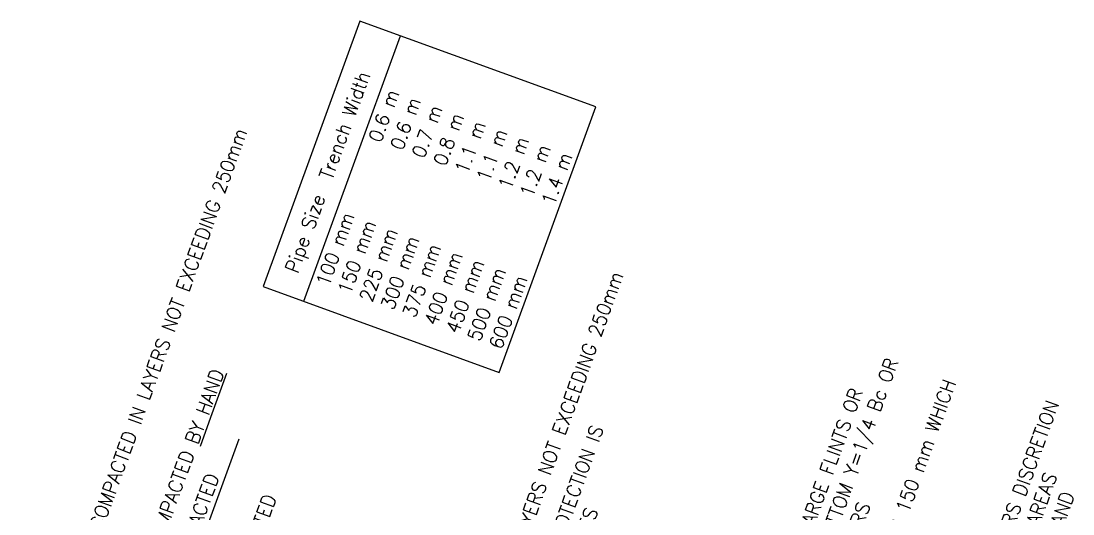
# Model space of a CAD drawing. Header units: millimetres. Extents: x 521005098 to 522149999836, y 174611071 to 175300000107.
# Drawn here: x 521510664 to 521586858, y 175748718 to 175784422 of the extents above; entities that cross this region are included whole.
import ezdxf

# ---------------------------------------------------------------- set-up
doc = ezdxf.new("R2010")
doc.units = ezdxf.units.MM
doc.header["$LTSCALE"] = 200
doc.layers.add('GT0-35TXT', color=3, linetype='Continuous')
doc.styles.add('GT1TO1', font='romans.shx', dxfattribs={"width": 0.95, "height": 2})
doc.styles.add('GTanyheight', font='romans.shx', dxfattribs={"width": 0.95})
doc.dimstyles.new('NOTEARROW', dxfattribs={"dimscale": 500, "dimtxt": 2, "dimasz": 3, "dimexe": 1, "dimexo": 1, "dimgap": 1, "dimtad": 2, "dimtih": 1, "dimtoh": 1, "dimdec": 4, "dimzin": 0, "dimdsep": 46, "dimtxsty": 'GTanyheight', "dimcen": 3.5, "dimclrd": 7, "dimclre": 7, "dimclrt": 3, "dimadec": 0, "dimazin": 0, "dimtfac": 1, "dimtdec": 4, "dimtofl": 0, "dimtmove": 0, "dimatfit": 3, "dimfxl": 1, "dimtolj": 1, "dimtzin": 0, "dimarcsym": 0})

msp = doc.modelspace()

# ---------------------------------------------------------------- linework, layer by layer
at = {"layer": 'GT0-35TXT'}
msp.add_line((521531140.84321, 175764125.51), (521538140.14736, 175783355.94012), dxfattribs=at)
msp.add_lwpolyline([(521528212.52236, 175765191.33162), (521545294.39512, 175758974.03839), (521552293.69928, 175778204.46851), (521535211.82652, 175784421.76174)], close=True, dxfattribs=at)

# ---------------------------------------------------------------- texts
at = {"layer": 'GT0-35TXT', "char_height": 1000, "attachment_point": 1, "rotation": 70, "style": 'GT1TO1'}
for s, insert, width in [('Pipe Size  Trench Width', (521529768.79657, 175766430.05477), 18551.8095448), ('{0.6 m}\\P{0.6 m}\\P{0.7 m}\\P{0.8 m}\\P{1.1 m}\\P{1.1 m}\\P{1.2 m}\\P{1.2 m}\\P{1.4 m}\\P\\P', (521535796.28904, 175775903.87508), 55416.4651449), ('DOT TYPE 1 MATERIAL COMPACTED IN LAYERS NOT EXCEEDING 250mm', (521510608.62474, 175734151.74465), 55416.4651449), ('{100 mm}\\P{150 mm}\\P{225 mm}\\P{300 mm}\\P{375 mm}\\P{400 mm}\\P{450 mm}\\P{500 mm}\\P{600 mm}\\P', (521532000.05777, 175765473.81369), 55416.4651449), ('{DOT TYPE 1 MATERIAL COMPACTED IN LAYERS NOT EXCEEDING 250mm}', (521537860.4554, 175723772.90094), 55416.4651449), ('{- IN ROCK, CONCRETE OR MIXED SOILS CONTAINING ROCK BANDS, BOULDERS, LARGE FLINTS OR STONES OR OTHER IRREGULAR HARD SPOTS THAT RESULT IN UNEVEN TRENCH BOTTOM Y=1/4 Bc OR 200 mm WHICH EVER IS THE GREATER, BUT NOT LESS THAN 50mm UNDER COLLARS}', (521549385.39181, 175699324.41028), 72366.2658853), ('DOT TYPE 1 MATERIAL COMPACTED \\LBY HAND', (521514771.84399, 175732731.05528), 55416.4651449), ('{- IN SOILS THAT PERMIT AN EVEN TRENCH BOTTOM TO BE EXCAVATED Y=1/6 Bc OR 150 mm WHICH EVER IS GREATER, BUT NOT LESS THAN 50 mm UNDER COLLARS}', (521555061.76153, 175697037.68169), 72709.3541457), ('1) FOR PIPES EXCEEDING 600 mm DIA REFER TO ENGINEER \\P2) IN WET OR SOFT GROUND SEEK GUIDANCE FROM ENGINEER\\P3)THE BEDDINGS MAY BE MODIFIED FOR CERTAIN SUB-SOIL CONDITIONS AT THE ENGINEERS DISCRETION\\P4) THE CONTRACTOR SHALL BE RESPONSIBLE FOR PROVIDING ADDITIONAL PROTECTION IN AREAS SUBJECT TO LOADS FROM SITE TRAFFIC. THE CONTRACTOR SHALL IDENTIFY THESE  ZONES AND RESTRICT TRAFFIC ELSEWHERE\\P5) SEE ALSO BS 8301\\P6) FOR GREATER TRENCH WIDTHS SEEK GUIDANCE FROM ENGINEER', (521558931.49971, 175695420.09525), 72905.8597805), ('{1000mm MIN. UNLESS ADDITIONAL PROTECTION IS PROVIDED ON MAIN SITE TRAFFIC ROUTES}', (521540918.83442, 175724980.96053), 35260.1791112), ('{SELECTED FILL WELL COMPACTED (DOT TYPE 1 MAY BE USED)}', (521516858.65381, 175731876.9201), 24634.1603403), ('{GRANULAR BED WELL COMPACTED}', (521520878.81198, 175730018.27902), 55416.4651449)]:
    msp.add_mtext(s, dxfattribs=dict(at, insert=insert, width=width))

# ---------------------------------------------------------------- leaders
at = {"layer": 'GT0-35TXT', "color": 7}
msp.add_leader([(521512226.10429, 175715077.77563), (521526452.31037, 175754163.9556)], dimstyle='NOTEARROW', dxfattribs=at)

doc.saveas('drawing.dxf')
